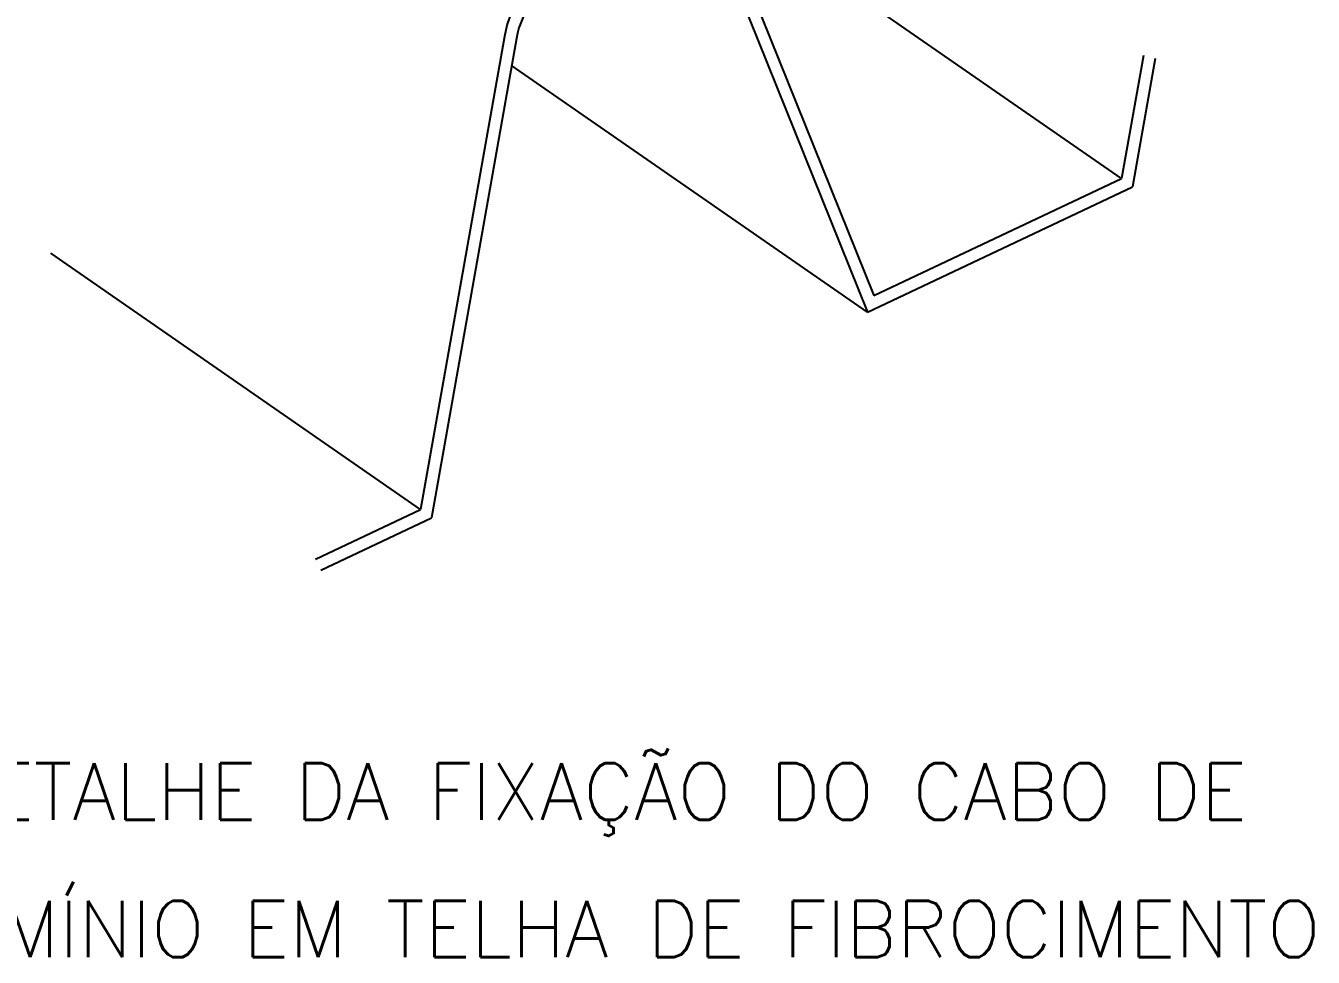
# Model space of a CAD drawing. Header units: millimetres. Extents: x -6289.4 to -6269.9, y -4757.4 to -4742.5.
# Drawn here: x -6282.45 to -6274.47, y -4757.43 to -4751.66 of the extents above; entities that cross this region are included whole.
import ezdxf
from ezdxf.enums import TextEntityAlignment as Align

# ---------------------------------------------------------------- set-up
doc = ezdxf.new("R2010")
doc.units = ezdxf.units.MM
doc.header["$LTSCALE"] = 10
doc.layers.add('Termotécnica', color=7, linetype='Continuous')
doc.styles.add('r140', font='romans.shx')

msp = doc.modelspace()

# ---------------------------------------------------------------- linework, layer by layer
at = {"layer": 'Termotécnica', "color": 3}
for p, q in [((-6275.6566, -4752.6087), (-6279.0688, -4750.2434)), ((-6278.0514, -4751.1974), (-6277.1913, -4753.3333)), ((-6278.1214, -4751.2256), (-6277.2315, -4753.4357)), ((-6279.48, -4751.7285), (-6279.9989, -4754.6588)), ((-6279.4057, -4751.7416), (-6279.9314, -4754.7104)), ((-6277.2315, -4753.4357), (-6279.4352, -4751.9081)), ((-6275.5216, -4751.8463), (-6275.6566, -4752.6087)), ((-6275.4483, -4751.8657), (-6275.5891, -4752.6603)), ((-6277.1913, -4753.3333), (-6275.6566, -4752.6087)), ((-6277.2315, -4753.4357), (-6275.5891, -4752.6603)), ((-6279.9989, -4754.6588), (-6282.2905, -4753.0703)), ((-6280.6506, -4754.9664), (-6279.9989, -4754.6588)), ((-6280.6183, -4755.0347), (-6279.9314, -4754.7104))]:
    msp.add_line(p, q, dxfattribs=at)
for radius, start, end in [(0.6405, 115.27716, 169.95624), (0.565, 115.27235, 169.95807)]:
    msp.add_arc((-6278.8493, -4751.8402), radius, start, end, dxfattribs=at)

# ---------------------------------------------------------------- texts
at = {"layer": 'Termotécnica', "color": 5, "style": 'r140'}
for s, p in [('DETALHE DA FIXAÇÃO DO CABO DE', (-6278.939, -4756.6846)), ('ALUMÍNIO EM TELHA DE FIBROCIMENTO', (-6278.939, -4757.5359))]:
    msp.add_text(s, height=0.35, dxfattribs=at).set_placement(p, align=Align.BOTTOM_CENTER)

doc.saveas('drawing.dxf')
